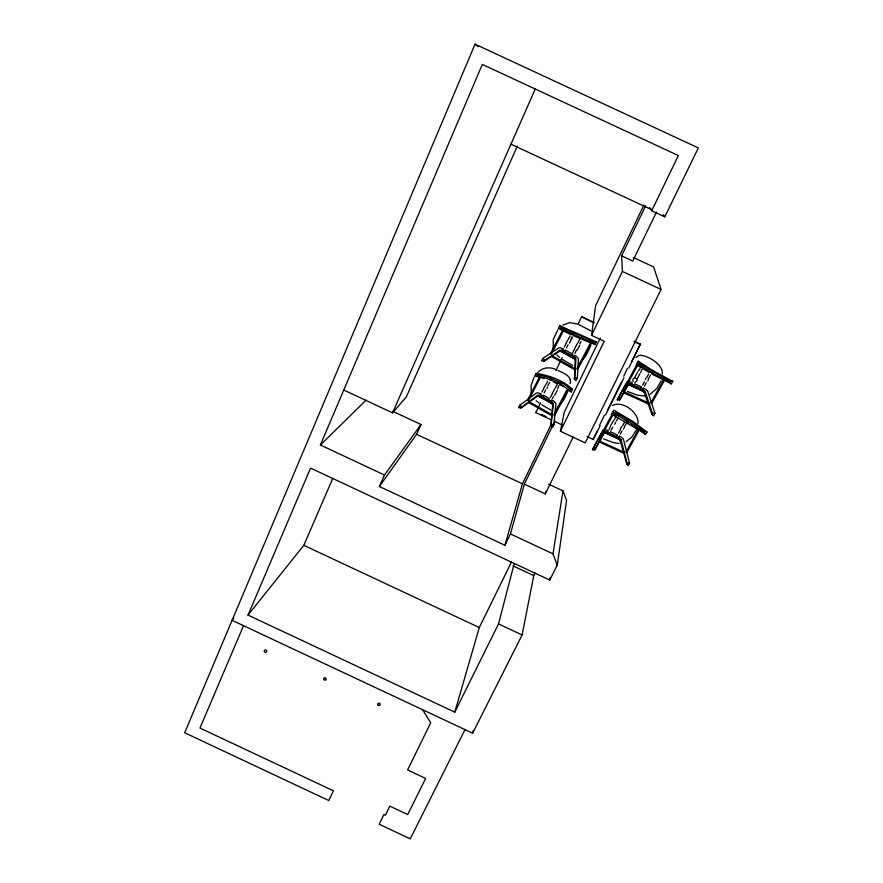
<?xml version="1.0" encoding="UTF-8"?>
<svg xmlns="http://www.w3.org/2000/svg" width="883" height="883" viewBox="0 0 883 883"><rect width="100%" height="100%" fill="white"/><g stroke="black" fill="none" stroke-linecap="round" stroke-linejoin="round"><path stroke-width="1.32" d="M662.338 373.973C663.155 363.233 645.054 354.238 638.983 355.452L635.903 357.516M574.712 355.308A5.177 1.578 31.7 0 1 576.5 356.577L576.974 357.008A5.43 1.766 30.6 0 1 578.409 358.973L577.339 378.233L575.848 380.683L574.954 379.701A1.214 1.192 1 0 0 574.513 379.006L575.142 360.087A3.079 1.082 31.4 0 0 574.105 358.675A2.903 0.982 31.9 0 0 573.111 357.946L561.974 351.898M638.023 423.597C639.137 412.493 622.537 400.12 612.46 405.463M574.193 378.807L574.833 377.736L575.904 358.818A3.068 1.026 31.3 0 0 574.855 357.438M587.085 436.577L593.332 439.502L593.398 438.763M552.449 427.217L552.681 424.524L553.906 424.822L552.449 427.217L551.555 426.257A1.192 1.159 11 0 0 551.124 425.573L552.67 405.01A3.035 1.181 31.6 0 0 551.687 403.553A2.87 1.082 32.1 0 0 550.705 402.825L539.723 396.798A6.435 2.406 31.9 0 0 537.78 396.026M553.906 424.822L555.882 403.917A5.375 1.954 30.8 0 0 554.568 401.886M550.804 425.374L553.409 403.785A3.035 1.126 31.5 0 0 552.416 402.35A2.87 1.038 32.1 0 0 551.422 401.633L540.97 395.838A4.316 1.567 32.4 0 0 537.824 395.187L520.584 407.924A1.159 1.126 18.9 0 0 519.778 407.869L518.509 407.549L519.955 405.142L536.522 393.012A6.656 2.307 32.4 0 1 541.345 394.094M570.076 383.73C572.339 375.992 563.222 372.968 557.868 370.419M633.343 257.483L653.619 266.931L661.069 289.447L585.186 442.836L560.418 431.268L604.226 341.268L591.544 335.363L595.639 305.551L643.928 205.022M514.27 563.464L498.509 623.917L454.789 712.14L248.024 615.109L310.562 468.1L549.745 580.054L557.261 565.131L566.577 500.484L563.001 490.882L548.641 484.171M549.745 580.054L550.164 577.394M557.261 565.131L553.012 553.862L563.001 490.882M574.69 332.913L572.339 331.633M640.639 387.825L643.243 389.204M552.162 378.321L549.447 377.052M631.246 383.73L633.873 385.01M233.818 618.199L232.086 620.308L472.637 733.199L522.096 634.976L533.751 575.595L534.966 573.155M560.418 431.268L564.27 412.206L600.285 338.012M616.533 435.838L619.104 437.217M554.932 420.937L524.359 484.116L545.286 493.906L545.826 491.323M594.116 322.527L581.61 316.699L593.795 322.858M607.283 431.754L609.866 433.034M472.637 733.199L473.288 730.55M392.78 411.312L421.014 424.513L384.48 475.01L379.359 486.5L504.933 545.264L510.44 533.95L524.359 484.116M504.933 545.264L522.46 483.818L551.18 424.403M454.789 712.14L479.303 627.548L511.478 561.985M550.849 419.657L535.86 412.659L536.069 411.986M653.243 371.147L650.528 369.712M628.895 419.557L626.29 418.056M599.358 425.805L604.425 415.076M568.188 390.705L563.718 400.087L557.272 407.99M590.837 345.606L586.268 355.198L579.667 363.343M661.157 380.716L656.897 388.443L650.098 394.271M623.729 376.246L627.438 368.288M638.961 430.485L626.753 452.626M649.656 207.494L651.709 210.761L664.789 216.843L698.332 147.925L475.043 44.15L184.668 732.758L328.829 800.55L333.432 790.804L199.966 728.056L243.531 625.672M384.48 475.01L320.386 445.021L482.317 64.415L678.354 155.551L651.709 210.761M248.024 615.109L303.829 545.319L332.792 478.343M343.774 390.054L392.549 412.847L535.253 89.017M535.043 375.981L536.191 373.366C549.204 375.407 562.901 380.076 572.482 389.348L571.301 391.942L561.367 384.469L546.5 378.255L535.043 375.981L543.983 378.288M571.135 334.723L558.442 328.388L559.623 325.717L560.65 326.578A1.181 1.181 -11.1 0 0 561.169 327.207L594.171 341.765A1.225 1.214 -15.8 0 0 595.021 341.721L596.367 341.876L595.153 344.525L582.173 339.436M537.559 376.136L538.067 374.999L547.162 376.798L563.884 383.906L570.319 389.237A1.214 1.181 3.1 0 0 571.158 389.193L572.482 389.348M517.306 146.092L406.335 396.931L392.549 412.847M558.442 328.388L561.003 328.542L561.511 327.372M639.877 363.101L640.396 364.16L652.692 371.511L670.694 381.014A1.203 1.159 -16.8 0 0 671.533 381.07L672.835 381.401L671.257 383.873L669.678 381.92L654.104 374.116L639.16 365.209L639.557 362.891A1.236 1.203 -17.1 0 1 639.115 362.196L638.21 361.202L636.268 364.613L640.705 367.361M379.359 486.5L416.599 434.326L421.014 424.513M636.466 429.833L631.775 437.195L626.08 441.721M613.862 415.021L615.319 412.195L631.08 421.644L644.932 431.632A1.181 1.137 -6.5 0 0 645.76 431.688L647.04 432.019L645.506 434.425L643.939 432.504L630.285 423.023L616.676 414.789C614.303 412.019 613.84 416.158 611.367 414.524L612.051 413.233L612.791 413.597M569.458 390.22L569.965 389.094M595.153 344.525L593.288 342.781L593.817 341.633M623.442 439.359L629.59 463.122L628.387 465.65L627.394 464.822A1.17 1.115 -0.6 0 0 626.886 464.204L620.285 440.904A4.327 1.645 25.2 0 0 617.559 438.531L606.621 433.365A2.881 1.115 25.2 0 0 605.484 433.023A3.046 1.203 25.7 0 0 603.95 433.189L594.579 449.844A1.203 1.159 3.3 0 0 593.762 449.889L592.438 449.723L603.012 429.999A5.386 1.954 25.7 0 1 605.131 429.745L605.694 429.811A5.132 1.799 25.2 0 1 607.681 430.429L608.376 430.749M641.709 390.507L630.583 385.352A2.914 1.004 25 0 0 629.447 384.988A3.091 1.093 25.4 0 0 627.923 385.087L619.447 399.944A1.214 1.181 -6.4 0 0 618.608 399.988L617.261 399.822L626.985 381.831A5.464 1.755 25.5 0 1 629.082 381.688M594.932 449.988L604.59 431.919A3.046 1.137 25.4 0 1 606.124 431.787A2.881 1.06 25.1 0 1 607.239 432.118L618.221 437.251A4.338 1.578 25.1 0 1 620.926 439.591M619.8 400.087L628.586 383.774A3.079 1.026 25.2 0 1 630.098 383.719A2.925 0.96 24.8 0 1 631.224 384.061L642.371 389.215A4.393 1.424 24.8 0 1 645.153 391.467L652.371 413.167L652.173 414.458A1.181 1.148 -9.2 0 1 652.692 415.087L653.696 415.937L654.932 413.332L647.714 391.235M626.544 464.05L627.062 462.946L620.959 439.602M535.86 412.659L540.606 402.736M556.014 370.474L562.096 357.538M577.957 324.58L581.61 316.699M638.21 361.202L652.868 370.584L672.835 381.401M591.544 335.363L622.405 271.434L621.61 255.827L645.76 205.596M656.477 212.075L632.78 261.026L621.61 255.827M545.286 493.906L573.188 437.052M594.005 437.526L597.051 431.379M607.427 410.485L621.466 382.207M631.831 361.313L640.374 344.105L634.126 341.18M593.332 439.502L600.065 425.948M605.572 414.855L623.928 377.88M628.817 368.023L640.374 344.105M611.367 414.524L613.851 410.154L633.475 421.886L647.04 432.019M464.988 729.612L410.275 838.85L379.16 824.225L383.906 814.534L385.396 815.23L389.844 806.135L407.725 814.545L425.65 778.442L407.593 769.954L430.716 722.769L422.549 709.689M550.374 353.796L562.14 331.147M527.604 399.988L539.094 377.88M551.312 354.204L563.023 331.666M528.531 400.396L539.977 378.388M567.659 340.198L566.158 343.079M545.264 385.374L543.796 388.189M571.069 339.227L571.864 336.887M549.612 382.56L547.89 385.518M569.425 343.211L572.471 337.372M546.996 388.399L547.736 386.975M544.259 392.814L545.716 389.833M577.294 343.575L574.656 348.597M554.8 388.686L552.228 393.597M551.632 401.246L549.071 400.01M576.93 368.829L590.065 343.686M553.862 414.8L566.698 390.264M577.802 369.337L591.003 344.094M554.734 415.308L567.626 390.661M575.032 353.41L576.323 350.154M581.202 341.655L579.723 343.664M574.038 356.368L571.467 355.187M577.184 350.176L579.833 345.143M553.597 396.445L552.35 398.476M554.679 395.253L557.283 390.297M622.957 390.407L636.455 365.297M623.895 390.816L637.338 365.816M592.438 449.723L601.842 432.703M598.431 439.679L611.599 415.209M599.358 440.076L612.471 415.716M542.957 396.301L540.407 395.076M617.261 399.822L625.473 384.833M638.199 371.18L640.208 368.255M637.515 372.35L634.811 377.317M613.431 420.595L610.793 425.451M639.998 373.664L637.294 378.63M645.219 379.635L646.003 378.2M539.336 396.434L541.743 397.714M610.374 426.268L609.071 429.447M640.683 372.483L642.029 369.215M614.546 424.337L615.87 421.908M616.566 420.705L618.056 417.99M621.798 426.401L620.274 429.171M647.703 380.948L648.475 379.524M623.475 429.105L624.237 427.714M565.286 351.324L562.714 350.054M534.083 377.184L531.047 385.628L531.235 392.924M650.782 402.979L663.089 380.716M651.665 403.498L664.027 381.136M625.881 452.129L637.879 430.44M563.641 349.105A6.733 2.075 32.2 0 0 558.851 347.858L542.99 358.266L541.511 360.739L542.802 361.059A1.17 1.159 11.8 0 1 543.619 361.114L559.392 351.346M543.95 361.302L560.153 350.043A4.371 1.424 32.2 0 1 563.288 350.805L573.851 356.721M669.678 381.92L670.363 380.838M643.939 432.504L644.612 431.456M557.626 388.763L558.983 385.407M557.791 329.9L553.332 339.282L553.177 348.41M320.386 445.021L366.026 400.209M537.902 372.372C542.581 367.229 550.363 366.588 556.334 369.756M566.411 348.057L568.067 344.8M520.915 408.112L537.074 396.445M562.835 325.121L569.667 322.637L577.063 323.895M640.716 366.257L643.243 367.659M649.48 371.655L652.051 373.101M552.648 424.524L551.433 424.326M616.533 414.712L619.049 416.158M625.164 420.076L627.692 421.522M644.8 396.003L637.405 395.187L627.349 391.39M574.391 349.204L572.725 352.648M619.071 443.509L613.586 442.604L603.63 438.939M615.893 416.478L614.281 419.878M571.18 333.807L573.729 334.9M603.707 432.493L604.303 432.593A5.11 1.998 25.4 0 1 605.606 432.924M627.592 384.535L628.199 384.646A5.177 1.81 25.2 0 1 630.197 385.275M629.038 381.655L629.634 381.776A5.199 1.611 24.9 0 1 631.632 382.416L632.338 382.736M652.371 413.167L654.932 413.332M627.062 462.946L629.59 463.122M580.716 337.692L585.021 339.558M550.992 410.109L541.709 404.778M558.001 382.99L560.617 384.127M557.173 384.524L555.418 387.858M566.003 343.741L564.248 347.096M585.528 339.756L593.288 342.781M648.563 374.061L646.842 377.505M610.97 430.451L612.769 427.162M536.191 373.366L537.206 374.215A1.17 1.148 14.1 0 0 537.725 374.834L538.067 374.999M572.614 365.419L562.471 359.469M578.773 324.547L590.793 330.838M583.244 338.818L561.003 328.542M553.928 382.262L557.328 383.708M573.012 335.518L581.025 338.951M549.325 379.458L551.29 380.341M639.215 364.182L636.676 363.686M574.833 377.736L577.339 378.233M630.197 385.286L641.853 390.716A6.545 2.23 25.1 0 1 643.762 391.875M606.29 433.2L617.769 438.608A6.468 2.461 25.4 0 1 618.442 438.983M559.623 325.717L596.367 341.876M560.297 384.966L563.818 386.577M618.486 397.24L620.33 398.95M593.63 447.195L595.451 448.884M624.27 391.92L649.524 403.399M623.784 392.803L649.126 404.326M599.734 441.158L624.645 452.526M599.259 442.019L624.259 453.432M634.623 383.796L641.466 386.953M510.948 144.172L652.14 209.867M622.405 271.434L661.069 289.447M634.303 341.743L640.44 344.613M610.617 431.798L617.36 434.944M541.058 414.315L546.036 416.644M554.601 421.412L562.096 424.911M416.599 434.326L522.46 483.818M510.44 533.95L553.012 553.862M513.067 565.915L533.751 575.595M498.509 623.917L522.096 634.976M303.829 545.319L479.303 627.548M671.257 383.873L651.797 373.984M547.626 381.213L545.893 384.546M543.674 388.796L541.963 392.063M552.096 394.193L550.363 397.516M579.69 339.348L577.901 342.77M570.043 335.981L568.266 339.392M650.495 375.087L648.663 378.465M644.48 381.809L642.658 385.12M646.312 382.769L644.48 386.081M633.023 381.467C631.345 374.988 641.411 379.359 634.844 382.416M624.424 422.372L622.636 425.672M624.436 426.632L626.411 423.443M620.341 429.878L618.553 433.1M622.14 430.827L620.352 434.061M540.407 397.151L550.705 402.825M563.751 352.858L572.394 357.659M543.222 395.131L549.248 398.465M565.407 350.087L572.968 354.315M528.906 401.622L552.747 415.12M528.354 402.438L552.294 415.992M551.676 355.452L575.793 369.149M551.124 356.302L575.33 370.054M612.868 412.107L613.762 413.078A1.214 1.181 -4 0 0 614.193 413.763L614.513 413.972M613.608 415.407L637.537 429.215M551.654 399.8L552.305 400.176A5.121 1.755 31.8 0 1 554.06 401.445L554.524 401.886M615.252 414.999L616.533 415.75M642.868 368.652L649.358 372.527M519.955 405.142L521.544 407.052M542.99 358.266L544.59 360.22M627.471 422.328L628.111 422.725M631.654 425.032L638.045 429.37M640.175 430.816L645.506 434.425M539.038 402.935L536.147 400.65M568.1 389.535L571.301 391.942M475.043 44.15L478.189 46.611M559.612 357.416L556.765 354.878M575.297 359.778L574.811 359.326A5.155 1.777 31.8 0 0 573.056 358.034M553.31 405.01L552.427 404.116A5.088 1.954 32 0 0 551.334 403.222M663.155 214.735L664.789 216.843M651.831 414.304L644.502 392.825A4.382 1.49 24.9 0 0 641.687 390.529M559.403 351.357A4.36 1.49 32.1 0 1 562.548 352.074M573.851 356.721A2.903 0.938 31.9 0 1 574.844 357.438M560.021 351.092A6.512 2.196 31.8 0 1 561.301 351.589M537.085 396.456A4.305 1.634 32.3 0 1 540.241 397.063M619.138 435.882A6.689 2.285 25.1 0 1 623.365 439.337M619.071 439.381A6.468 2.461 25.4 0 1 619.645 439.789A6.755 2.627 25.1 0 1 620.992 441.047M643.254 387.891A6.777 2.042 24.8 0 1 647.625 391.213M643.685 391.886A6.832 2.395 24.8 0 1 644.226 392.284M626.124 384.558A5.508 2.009 26 0 1 626.555 384.491M570.275 380.143L570.252 380.043M377.935 704.987A1.291 1.159 24.4 0 0 380.109 704.91A1.291 1.159 24.4 0 0 378.796 703.177A1.291 1.159 24.4 0 0 377.935 704.987M323.73 679.347A1.291 1.159 28.2 0 0 325.893 679.789A1.291 1.159 28.2 0 0 325.054 677.824A1.291 1.159 28.2 0 0 323.73 679.347M264.381 651.477A1.291 1.159 32.2 0 0 266.534 651.919A1.291 1.159 32.2 0 0 265.673 649.943A1.291 1.159 32.2 0 0 264.381 651.477"/></g></svg>
